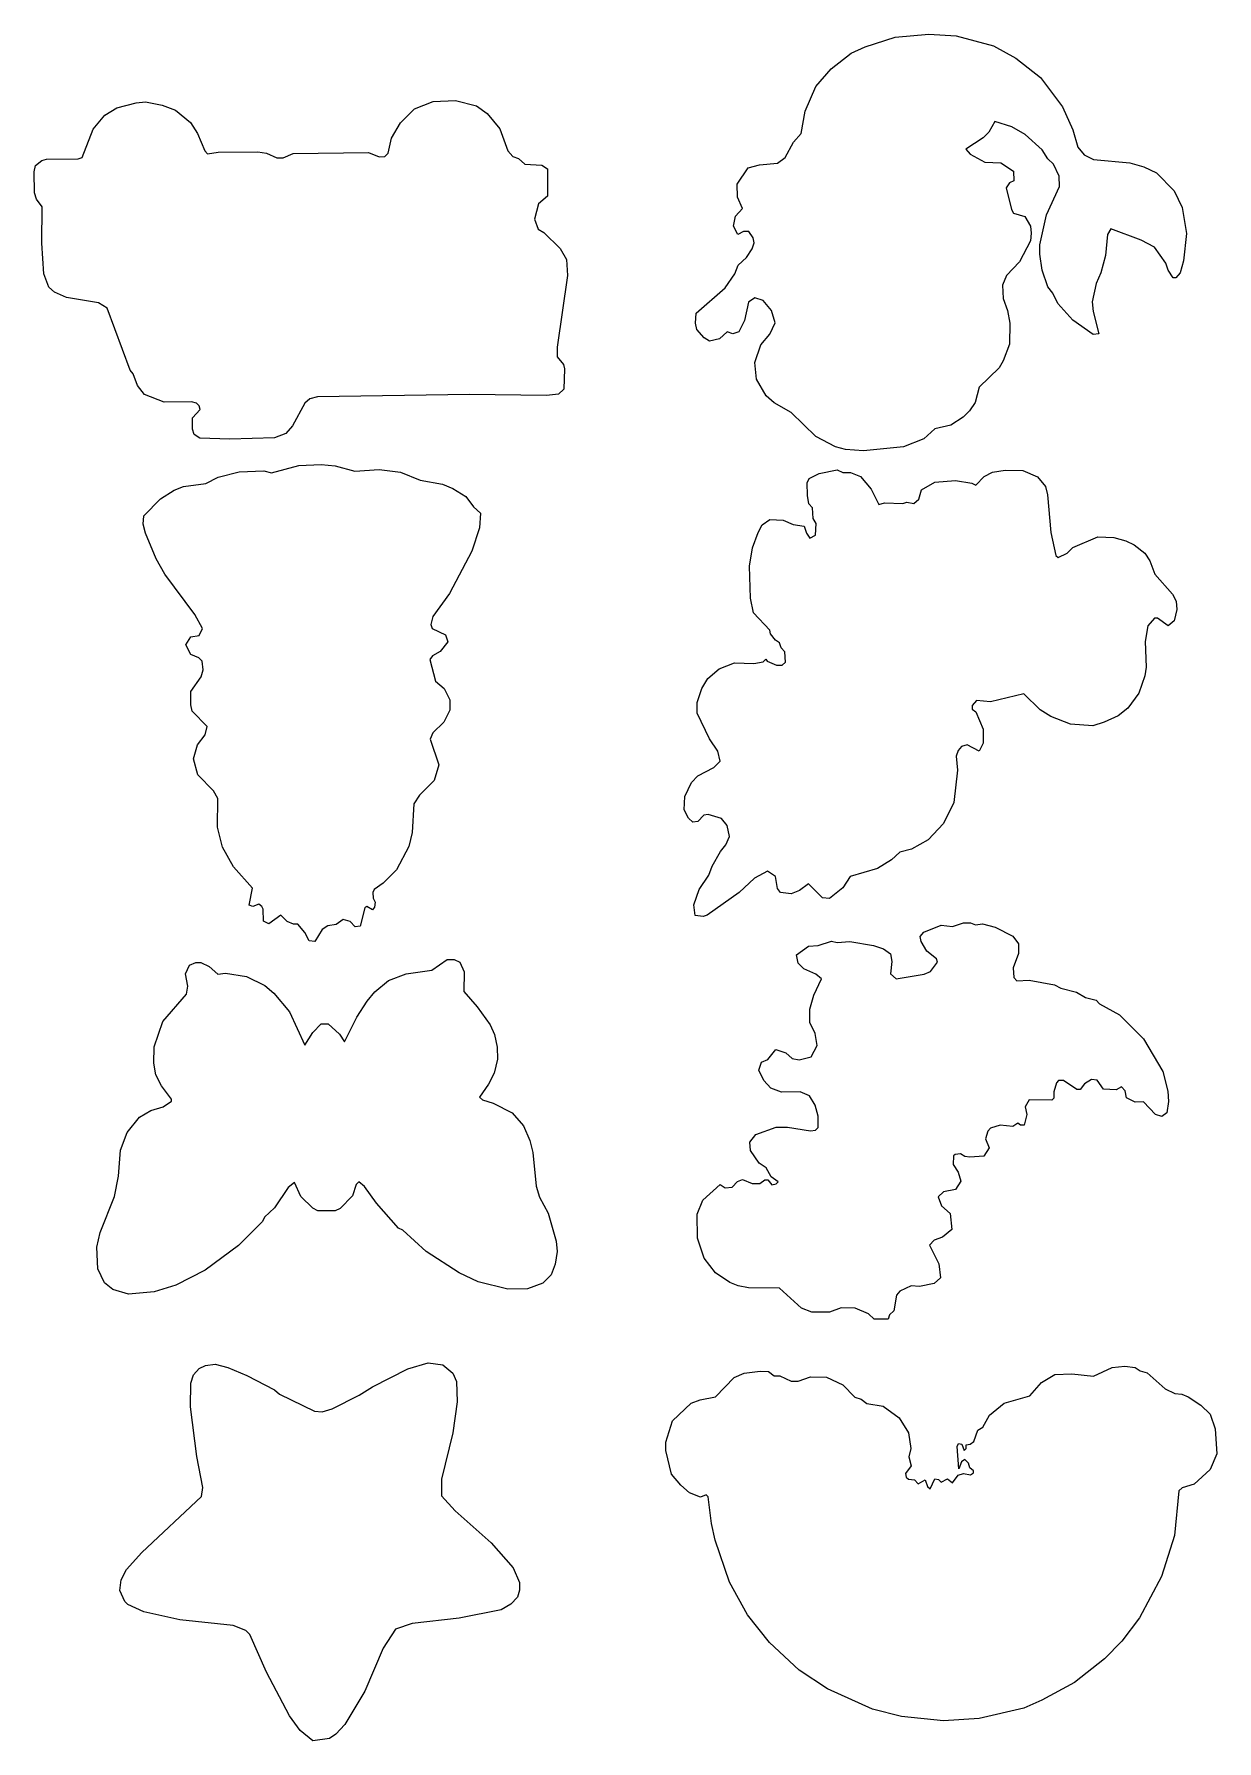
# Model space of a CAD drawing. Header units: metres. Extents: x -4 to 165, y 10 to 254.
import ezdxf

# ---------------------------------------------------------------- set-up
doc = ezdxf.new("R2010")
doc.units = ezdxf.units.M
doc.layers.add('TOPPERS_CUT', color=4, linetype='Continuous')

msp = doc.modelspace()

# ---------------------------------------------------------------- linework, layer by layer
at = {"layer": 'TOPPERS_CUT'}
for points in [[(110.82, 194.56), (108, 196.02), (104.46, 199.48), (102.04, 200.85), (100.93, 201.84), (99.51, 204.23), (99.28, 206.62), (100.15, 209.13), (101.43, 210.65), (102.21, 212.26), (101.69, 214.05), (100.48, 215.44), (99.27, 215.82), (98.38, 215.21), (97.81, 212.61), (97.03, 211), (96.13, 210.69), (95.33, 210.98), (94.24, 209.96), (92.84, 209.65), (92.04, 210.14), (91.02, 211.33), (90.81, 212.23), (90.9, 213.63), (95.05, 217.27), (96.43, 219.29), (96.92, 220.5), (98.1, 221.61), (98.89, 222.82), (99.18, 223.72), (99.07, 224.42), (98.46, 225.31), (97.66, 225.31), (96.87, 224.9), (96.25, 226.09), (96.54, 227.49), (97.52, 228.6), (96.81, 230.2), (96.78, 232.1), (98.36, 234.41), (99.95, 234.83), (102.55, 235.06), (103.64, 235.88), (104.81, 238.09), (105.9, 239.3), (106.46, 242.51), (108.02, 246.03), (110.19, 248.55), (113.07, 250.79), (115.06, 251.71), (119.34, 253.06), (124.14, 253.51), (128.04, 253.26), (133.36, 251.82), (136.58, 250.06), (140.11, 247.3), (143.26, 243.13), (144.7, 239.85), (145.43, 237.36), (146.34, 236.27), (147.65, 235.58), (152.85, 235.14), (154.86, 234.57), (156.67, 233.69), (159.2, 231.12), (160.33, 228.73), (160.97, 225.04), (160.51, 221.13), (160.03, 219.43), (159.44, 218.72), (159.04, 218.71), (158.33, 219.81), (158.02, 220.8), (156.39, 223.08), (154.48, 224.06), (150.16, 225.71), (149.67, 224.91), (149.4, 221.9), (148.73, 219.4), (148.05, 217.89), (147.48, 215.28), (147.6, 213.88), (148.43, 210.69), (147.64, 210.58), (144.71, 212.65), (142.58, 215.02), (141.87, 216.52), (141.16, 217.41), (140.33, 219.8), (140, 222.09), (139.99, 223.39), (140.94, 227.71), (142.79, 231.73), (142.77, 233.23), (141.95, 234.92), (141.14, 235.71), (140.33, 237), (137.9, 239.17), (135.99, 240.25), (133.58, 241.02), (132.7, 239.51), (131.91, 238.7), (129.43, 237.07), (130.04, 236.38), (132.15, 235.2), (134.45, 235.13), (136.26, 233.95), (136.28, 232.55), (135.68, 232.25), (135.19, 231.54), (135.93, 228.45), (136.23, 227.95), (137.84, 227.47), (138.66, 226.08), (138.77, 225.08), (138.68, 223.98), (137.11, 220.96), (135.24, 219.04), (134.65, 217.63), (134.78, 215.73), (135.39, 214.04), (135.72, 212.24), (135.65, 209.24), (134.78, 206.83), (134.19, 205.83), (131.32, 203.09), (130.75, 200.89), (129.96, 199.68), (129.07, 198.77), (127.28, 197.65), (124.99, 197.12), (123.41, 195.7), (120.52, 194.57), (114.82, 194), (112.22, 194.17)], [(-2.27, 219.25), (-2.53, 223.65), (-2.49, 228.85), (-3.3, 229.94), (-3.61, 230.84), (-3.64, 233.84), (-3.45, 234.74), (-2.56, 235.45), (-1.86, 235.66), (2.64, 235.71), (3.23, 235.91), (4.79, 239.93), (6.46, 241.95), (8.15, 242.97), (10.94, 243.7), (12.24, 243.82), (14.65, 243.35), (16.56, 242.67), (18.68, 240.89), (19.7, 239.31), (20.72, 236.82), (21.13, 236.42), (22.63, 236.64), (28.33, 236.7), (29.53, 236.52), (31.04, 235.84), (31.94, 235.85), (33.33, 236.46), (44.13, 236.59), (45.63, 236), (46.43, 236.01), (46.93, 236.52), (47.4, 238.63), (48.68, 240.84), (50.66, 242.86), (53.34, 243.89), (56.54, 244.03), (59.55, 243.27), (61.06, 242.18), (62.89, 240), (64.03, 236.82), (64.74, 236.03), (65.54, 235.73), (66.45, 234.95), (68.85, 234.77), (69.66, 234.28), (69.7, 230.38), (68.41, 229.27), (67.84, 227.06), (68.36, 225.67), (69.16, 225.18), (71.49, 222.9), (72.41, 221.31), (72.53, 219.01), (71.05, 208.8), (71.07, 207.4), (71.98, 206.31), (72.09, 205.71), (72.02, 202.81), (71.23, 202.1), (69.53, 201.88), (58.53, 202.05), (36.83, 201.7), (35.73, 201.39), (35.04, 200.78), (33.28, 197.56), (32.29, 196.45), (30.7, 195.83), (24.3, 195.66), (20, 195.81), (19.19, 196.3), (18.98, 197.09), (18.96, 198.69), (20.05, 199.91), (19.94, 200.41), (19.54, 200.8), (18.84, 200.99), (14.94, 200.95), (12.13, 202.02), (11.11, 203.3), (10.49, 205), (10.09, 205.49), (6.78, 214.35), (5.57, 215.14), (0.96, 215.89), (-0.74, 216.67), (-1.55, 217.36)], [(35.63, 123.98), (35.01, 125.17), (34, 126.36), (33.4, 126.36), (32.5, 126.75), (31.59, 127.64), (29.9, 126.42), (29.1, 126.81), (29.08, 128.51), (28.87, 128.9), (28.47, 129.2), (27.57, 128.89), (27.07, 129.08), (27.54, 131.49), (24.81, 134.56), (23.27, 137.34), (22.54, 140.23), (22.59, 144.33), (21.98, 145.43), (19.75, 147.7), (19.13, 149.99), (19.7, 152), (20.79, 153.41), (21.07, 154.62), (18.95, 156.79), (18.74, 157.69), (18.72, 159.59), (20.19, 161.71), (20.48, 162.71), (20.37, 163.91), (19.86, 164.4), (18.75, 164.89), (18.04, 166.28), (18.73, 167.39), (19.92, 167.6), (20.41, 168.61), (19.29, 170.6), (15.02, 176.35), (13.8, 178.53), (12.25, 182.22), (11.94, 183.51), (12.03, 184.71), (14.4, 187.14), (16.38, 188.36), (17.68, 188.88), (20.87, 189.32), (22.66, 190.24), (25.65, 190.97), (29.15, 191.11), (30.26, 190.82), (34.14, 191.87), (37.34, 192.01), (39.34, 191.83), (42.15, 191.06), (45.65, 191.3), (48.66, 190.94), (51.47, 189.77), (54.68, 189.21), (56.18, 188.62), (58, 187.44), (59.11, 185.96), (60.12, 185.07), (59.95, 182.97), (58.89, 179.65), (55.66, 173.62), (53.29, 170.29), (53.01, 169.19), (53.21, 168.59), (55.12, 167.71), (55.44, 166.71), (54.35, 165.3), (53.26, 164.69), (52.87, 164.18), (53.7, 161.09), (54.91, 160.01), (55.73, 158.42), (55.75, 156.92), (54.87, 155.21), (53.29, 153.69), (52.9, 152.78), (54.14, 149.1), (53.47, 146.89), (51.39, 144.77), (50.6, 143.56), (50.35, 139.45), (49.87, 137.45), (48.11, 134.13), (46.23, 132.2), (44.94, 131.29), (44.75, 130.89), (44.76, 130.09), (45.07, 129.49), (44.97, 128.79), (44.68, 128.39), (43.87, 128.88), (43.58, 128.67), (42.91, 126.07), (42.21, 125.96), (41.5, 126.75), (40.49, 127.04), (39.5, 126.33), (38.3, 126.11), (37.51, 125.6), (36.43, 123.89)], [(90.79, 127.62), (90.57, 129.12), (91.35, 131.33), (92.72, 133.34), (93.21, 134.65), (94.38, 136.76), (95.17, 137.67), (95.66, 138.88), (95.34, 140.47), (94.53, 141.46), (92.62, 142.04), (92.03, 141.93), (91.14, 141.02), (90.44, 140.92), (89.83, 141.51), (89.22, 142.7), (89.29, 144.6), (90.27, 146.61), (91.16, 147.53), (93.45, 148.75), (94.34, 149.66), (94.02, 151.06), (92.8, 152.84), (91.06, 156.52), (91.04, 158.02), (91.72, 160.03), (92.6, 161.44), (94.18, 162.86), (96.37, 163.69), (99.17, 163.62), (100.47, 163.83), (100.87, 164.24), (101.07, 163.94), (102.38, 163.36), (103.18, 163.36), (103.67, 163.77), (103.56, 165.27), (103.05, 165.86), (102.84, 166.56), (102.24, 166.95), (101.53, 167.85), (101.42, 168.34), (99.09, 170.82), (98.67, 172.91), (98.51, 177.51), (98.98, 180.12), (99.76, 182.33), (100.35, 183.43), (101.44, 184.15), (103.34, 184.07), (104.75, 183.48), (106.35, 183.2), (106.66, 182.21), (107.17, 181.51), (107.96, 181.92), (108.04, 183.62), (107.64, 184.32), (107.52, 185.82), (107.01, 186.41), (106.8, 187.61), (106.78, 189.41), (107.07, 190.01), (108.46, 190.73), (111.06, 191.26), (111.86, 190.87), (112.96, 190.88), (114.37, 190.3), (115.89, 188.51), (117.01, 186.33), (117.81, 186.54), (120.41, 186.47), (121.01, 186.67), (122.01, 186.48), (122.71, 187.09), (123.09, 188.4), (124.98, 189.52), (127.97, 189.75), (130.28, 189.38), (130.88, 189.09), (132.07, 190.3), (133.26, 190.91), (135.06, 191.24), (137.56, 191.16), (139.67, 190.29), (140.79, 188.9), (141.1, 187.7), (141.56, 182.31), (142.3, 179.02), (142.6, 178.72), (143.9, 179.34), (144.69, 180.15), (148.27, 181.69), (150.57, 181.61), (152.28, 181.13), (153.48, 180.55), (155, 179.36), (155.71, 178.27), (156.43, 176.38), (158.96, 173.51), (159.48, 172.52), (159.59, 171.32), (159.21, 169.71), (158.32, 169), (156.8, 170.09), (156.4, 170.08), (155.42, 168.97), (155.04, 166.76), (155.19, 163.07), (155, 161.86), (154.13, 159.35), (152.55, 157.24), (151.17, 156.12), (149.18, 155.2), (147.58, 154.68), (144.38, 154.94), (141.57, 156.01), (140.05, 156.99), (137.73, 159.26), (132.94, 158.11), (130.94, 158.29), (130.35, 157.58), (130.35, 157.08), (130.86, 156.68), (131.89, 154.2), (131.91, 152.2), (131.32, 151.09), (129.61, 151.97), (128.81, 151.76), (128.32, 151.15), (128.03, 150.35), (128.25, 148.35), (127.71, 143.75), (126.24, 140.73), (124.07, 138.4), (121.68, 137.08), (119.99, 136.66), (118.8, 135.54), (116.81, 134.32), (112.93, 133.18), (111.85, 131.56), (109.96, 130.04), (108.96, 130.13), (106.94, 132.11), (105.65, 131.19), (104.46, 130.68), (102.95, 130.86), (102.55, 131.46), (102.23, 133.15), (101.12, 133.94), (99.23, 132.92), (97.05, 130.89), (92.49, 127.64), (91.89, 127.43)], [(93.68, 76.55), (92.06, 78.63), (91.12, 81.52), (91.08, 84.92), (91.86, 86.93), (94.34, 89.16), (95.04, 88.67), (96.04, 88.78), (96.83, 89.59), (97.53, 89.89), (98.93, 89.31), (100.03, 89.32), (100.73, 89.83), (101.13, 89.84), (101.74, 89.14), (102.33, 89.25), (102.63, 89.55), (101.62, 90.24), (100.91, 91.53), (99.9, 92.22), (98.68, 94.01), (98.57, 95.21), (99.45, 96.32), (102.34, 97.35), (103.94, 97.37), (107.25, 96.81), (107.95, 96.92), (108.34, 97.32), (108.32, 98.92), (107.9, 100.52), (107.09, 101.81), (105.78, 102.39), (103.08, 102.36), (101.58, 102.94), (100.56, 104.03), (99.85, 105.52), (100.23, 106.63), (101.13, 107.04), (102.31, 108.45), (103.72, 107.97), (104.63, 107.18), (105.63, 106.99), (107.33, 107.41), (108.21, 109.02), (107.89, 110.72), (107.17, 112.31), (107.15, 114.21), (107.72, 116.21), (108.8, 118.53), (107.99, 119.22), (106.28, 120), (105.47, 120.79), (105.26, 121.99), (106.94, 123.21), (108.34, 123.32), (110.23, 123.94), (111.04, 123.75), (112.84, 123.87), (116.24, 123.31), (117.65, 122.83), (118.66, 122.14), (118.87, 121.04), (118.69, 119.24), (119.5, 118.55), (123.49, 119.2), (124.39, 119.61), (125.37, 120.92), (125.26, 121.42), (123.85, 122.5), (123.04, 123.89), (122.93, 124.59), (123.42, 125.2), (125.91, 126.23), (127.51, 126.04), (129.11, 126.56), (130.11, 126.57), (130.81, 126.28), (131.81, 126.39), (133.61, 125.91), (136.13, 124.64), (136.94, 123.55), (136.96, 122.15), (136.18, 120.14), (136.3, 118.74), (136.7, 118.25), (138.5, 118.37), (142.11, 117.71), (143.01, 117.22), (145.22, 116.65), (146.53, 115.86), (148.03, 115.48), (148.54, 114.99), (151.36, 113.42), (154.8, 109.96), (157.55, 105.29), (158.29, 102.5), (158.4, 101), (158.12, 99.4), (157.43, 98.89), (156.52, 99.18), (154.8, 100.96), (153.6, 100.94), (152.4, 101.53), (152.18, 102.53), (151.68, 103.12), (150.88, 102.71), (149.08, 102.79), (148.17, 104.08), (147.37, 104.17), (146.37, 103.56), (145.78, 102.75), (145.28, 102.75), (143.37, 104.03), (142.67, 104.02), (142.37, 103.71), (141.99, 102.41), (142, 101.51), (141.7, 101.21), (138.5, 101.27), (137.91, 100.26), (138.12, 99.16), (137.74, 97.66), (137.24, 97.65), (136.84, 97.95), (136.14, 97.44), (134.34, 97.62), (132.94, 97.2), (132.55, 96.8), (132.26, 95.7), (132.78, 94.4), (131.99, 93.19), (129.99, 93.07), (129.29, 93.16), (128.69, 93.56), (127.89, 93.45), (127.69, 93.24), (127.6, 92.04), (128.32, 90.95), (128.73, 89.66), (127.95, 88.45), (126.25, 88.13), (125.46, 87.42), (125.97, 86.12), (127.18, 85.04), (127.41, 82.74), (126.12, 81.62), (124.93, 81.21), (124.24, 80.5), (125.57, 77.82), (125.79, 75.82), (124.9, 75.01), (122.81, 74.59), (121.6, 74.67), (120.01, 73.95), (119.52, 73.35), (119.14, 71.14), (118.55, 70.54), (118.36, 69.93), (116.36, 69.91), (115.55, 70.7), (113.64, 71.48), (111.64, 71.56), (109.95, 70.94), (107.45, 70.91), (105.94, 71.49), (102.81, 74.35), (98.41, 74.4), (96.9, 74.69), (95.7, 75.17)], [(6.39, 75.14), (5.47, 77.13), (5.33, 80.23), (5.81, 82.33), (7.85, 87.46), (8.42, 90.37), (8.67, 94.07), (9.64, 96.58), (11.42, 98.8), (13.01, 99.72), (14.8, 100.24), (15.99, 101.05), (15.99, 101.35), (14.57, 103.24), (13.75, 104.83), (13.43, 106.52), (13.5, 108.83), (14.76, 112.44), (18.12, 116.38), (18.3, 117.48), (17.98, 119.28), (18.57, 120.48), (19.46, 120.89), (20.16, 120.9), (21.37, 120.32), (22.58, 119.23), (23.68, 119.34), (26.69, 118.88), (29.3, 117.61), (30.61, 116.52), (32.85, 113.85), (35, 109.07), (36.18, 110.89), (37.37, 112.1), (38.37, 112.11), (39.98, 110.63), (40.7, 109.54), (42.46, 113.06), (43.93, 115.38), (45.01, 116.69), (46.99, 118.31), (49.48, 119.24), (53.18, 119.78), (55.36, 121.31), (56.36, 121.32), (57.17, 120.93), (57.78, 119.54), (57.71, 116.74), (59.64, 114.56), (61.47, 111.98), (62.09, 110.59), (62.51, 108.79), (62.53, 107.09), (62.05, 105.09), (61.27, 103.48), (59.99, 101.66), (60.39, 101.27), (61.9, 100.78), (64.61, 99.42), (66.24, 97.53), (67.16, 95.44), (67.58, 93.75), (68.04, 88.95), (68.55, 87.36), (69.78, 85.07), (70.93, 81.09), (71.04, 79.59), (70.76, 77.78), (70.18, 76.28), (69, 75.06), (66.81, 74.24), (64.01, 74.21), (59.79, 75.26), (57.08, 76.53), (52.34, 79.57), (49.01, 82.63), (48.4, 82.93), (45.26, 86.49), (43.53, 88.87), (42.73, 89.56), (42.33, 89.16), (41.85, 87.55), (40.07, 85.73), (39.37, 85.42), (36.87, 85.39), (36.17, 85.79), (34.45, 87.47), (33.53, 89.46), (32.64, 88.74), (30.67, 85.82), (29.28, 84.51), (28.99, 83.9), (25.53, 80.46), (20.77, 76.91), (16.6, 74.76), (13.51, 73.82), (9.81, 73.48), (7.6, 74.15)], [(36.15, 9.68), (34.33, 11.16), (32.81, 13.24), (29.54, 19.5), (27.17, 24.88), (26.57, 25.47), (24.76, 26.15), (17.15, 26.96), (12.04, 28.1), (9.72, 29.18), (9.32, 29.57), (8.6, 31.16), (8.78, 32.67), (9.56, 34.17), (11.74, 36.6), (20.24, 44.6), (20.43, 45.9), (19.58, 50.29), (18.7, 57.38), (18.76, 60.78), (19.14, 61.99), (19.93, 62.9), (20.83, 63.31), (22.23, 63.52), (24.03, 63.04), (26.75, 61.87), (30.67, 59.82), (31.38, 59.23), (36.41, 56.79), (37.51, 56.7), (38.9, 57.12), (42.78, 59.06), (44.67, 60.28), (49.74, 62.84), (52.63, 63.67), (54.73, 63.4), (56.14, 62.21), (56.66, 61.02), (56.79, 58.12), (56.14, 53.71), (54.52, 47.09), (54.55, 44.7), (56.47, 42.52), (61.62, 37.98), (64.77, 34.41), (65.69, 32.32), (65.7, 31.22), (65.41, 30.22), (64.43, 29.21), (63.04, 28.39), (57.05, 27.22), (50.36, 26.45), (47.97, 25.62), (46.2, 22.9), (43.57, 16.77), (40.72, 12.03), (39.44, 10.62), (38.55, 10.01)], [(86.57, 51.17), (86.56, 52.37), (87.52, 55.38), (90.2, 57.91), (91.49, 58.42), (93.69, 58.85), (96.35, 61.58), (97.75, 62.2), (100.04, 62.52), (101.24, 62.44), (102.05, 61.85), (102.85, 61.85), (104.46, 61.07), (105.46, 61.08), (107.25, 61.71), (109.55, 61.63), (111.87, 60.56), (113.59, 58.78), (114.49, 58.49), (115.3, 57.9), (117.6, 57.52), (119.92, 55.85), (121.25, 53.67), (121.57, 51.47), (121.29, 50.27), (121.6, 48.97), (120.81, 47.86), (120.92, 47.36), (121.22, 47.07), (122.12, 46.98), (122.63, 46.38), (123.62, 46.99), (123.94, 46), (124.34, 45.7), (125.02, 47.11), (125.52, 47.02), (125.93, 46.62), (126.82, 47.13), (127.53, 46.54), (128.32, 47.65), (129.11, 47.86), (130.12, 47.67), (130.51, 47.97), (130.51, 48.27), (130.01, 48.67), (129.8, 49.36), (129.29, 49.86), (128.79, 49.55), (128.41, 48.55), (128.17, 51.75), (128.36, 52.15), (128.87, 52.05), (129.18, 51.16), (129.47, 51.46), (129.47, 51.96), (130.07, 52.07), (130.56, 52.47), (131.14, 54.08), (131.84, 54.49), (132.82, 56.2), (134.9, 57.92), (138.59, 58.97), (140.26, 60.89), (142.15, 62.01), (144.55, 62.14), (147.66, 61.77), (150.34, 63), (152.14, 63.22), (153.64, 63.04), (154.35, 62.55), (155.35, 62.26), (157.88, 59.99), (159.28, 59.31), (160.29, 59.22), (161.19, 58.83), (163, 57.65), (164.32, 56.36), (165.04, 54.27), (165.28, 50.68), (164.31, 48.46), (162.03, 46.34), (160.34, 45.82), (159.84, 45.41), (159.22, 39), (157.39, 33.18), (154.25, 27.25), (151.69, 23.92), (149.22, 21.39), (144.96, 18.04), (140.29, 15.48), (137.7, 14.35), (131.32, 12.88), (126.22, 12.52), (120.22, 13.15), (116.1, 14.2), (109.67, 17.13), (105.64, 19.78), (101.39, 23.73), (98.25, 27.7), (95.69, 32.37), (93.62, 38.35), (93.09, 40.74), (92.65, 44.54), (92.35, 44.83), (91.55, 44.52), (89.94, 45.1), (88.73, 46.19), (87.41, 47.78)]]:
    msp.add_lwpolyline(points, close=True, dxfattribs=at)

doc.saveas('drawing.dxf')
